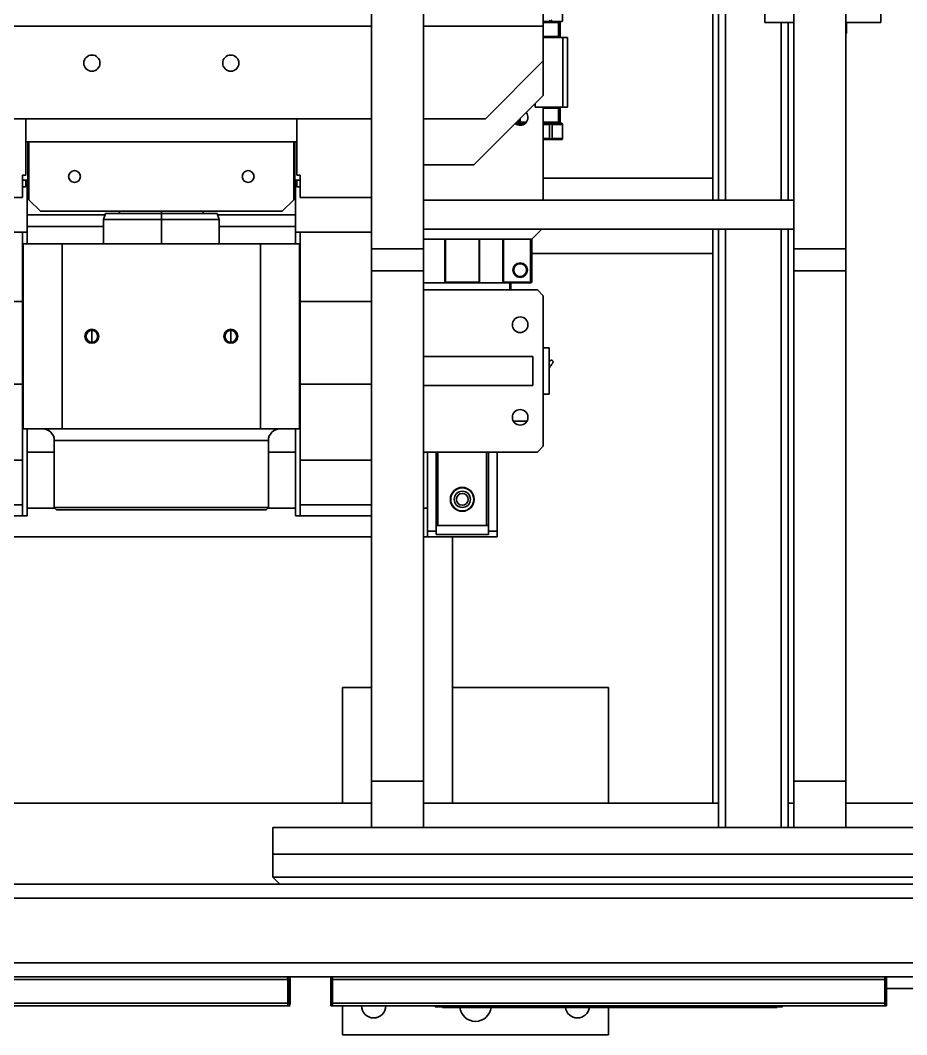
# Model space of a CAD drawing. Header units: millimetres. Extents: x -1052 to 3351, y 0 to 2015.
# Drawn here: x -359.61 to -348.29, y 1664.73 to 1677.7 of the extents above; entities that cross this region are included whole.
import ezdxf

# ---------------------------------------------------------------- set-up
doc = ezdxf.new("R2010")
doc.units = ezdxf.units.MM

msp = doc.modelspace()

# ---------------------------------------------------------------- linework, layer by layer
at = {"color": 7, "linetype": 'Continuous', "lineweight": 35}
for p, q in [((-355.1268, 1679.1415), (-355.1268, 1674.7761)), ((-355.1268, 1679.1415), (-355.1268, 1674.7761)), ((-354.4612, 1679.1415), (-354.4612, 1674.7761)), ((-354.4612, 1679.1415), (-354.4612, 1674.7761)), ((-349.7278, 1679.1415), (-349.7278, 1674.7761)), ((-349.7278, 1679.1415), (-349.7278, 1674.7761)), ((-349.0622, 1679.1415), (-349.0622, 1674.7761)), ((-349.0622, 1679.1415), (-349.0622, 1674.7761)), ((-352.9292, 1677.6231), (-352.9292, 1678.6682)), ((-352.9292, 1677.6231), (-352.9292, 1678.6682)), ((-350.7633, 1675.3992), (-350.7633, 1678.1579)), ((-350.7633, 1675.3992), (-350.7633, 1678.1579)), ((-350.6893, 1678.1579), (-350.6893, 1675.3992)), ((-350.6893, 1678.1579), (-350.6893, 1675.3992)), ((-350.6005, 1678.1579), (-350.6005, 1675.3992)), ((-350.6005, 1678.1579), (-350.6005, 1675.3992)), ((-350.097, 1678.1026), (-350.097, 1677.6698)), ((-350.097, 1678.1026), (-350.097, 1677.6698)), ((-348.6178, 1677.6698), (-348.6178, 1678.1026)), ((-348.6178, 1677.6698), (-348.6178, 1678.1026)), ((-352.6852, 1677.687), (-352.6852, 1677.8846)), ((-352.6852, 1677.687), (-352.6852, 1677.8846)), ((-352.9292, 1677.6823), (-352.9136, 1677.6823)), ((-352.9292, 1677.6823), (-352.9136, 1677.6823)), ((-352.7362, 1677.6675), (-352.9292, 1677.6675)), ((-352.7362, 1677.6675), (-352.9292, 1677.6675)), ((-352.8358, 1677.6823), (-352.9136, 1677.6823)), ((-352.8358, 1677.6823), (-352.9136, 1677.6823)), ((-352.8331, 1677.687), (-352.8358, 1677.6823)), ((-352.8331, 1677.687), (-352.8358, 1677.6823)), ((-352.7969, 1677.6823), (-352.8358, 1677.6823)), ((-352.7969, 1677.6823), (-352.8358, 1677.6823)), ((-352.7969, 1677.6823), (-352.7295, 1677.6823)), ((-352.7969, 1677.6823), (-352.7295, 1677.6823)), ((-352.7362, 1677.49), (-352.7362, 1677.6675)), ((-352.7362, 1677.49), (-352.7362, 1677.6675)), ((-352.7248, 1677.6775), (-352.7295, 1677.6823)), ((-352.6906, 1677.6823), (-352.7295, 1677.6823)), ((-352.7248, 1677.6775), (-352.7295, 1677.6823)), ((-352.6906, 1677.6823), (-352.7295, 1677.6823)), ((-352.7148, 1677.6675), (-352.7148, 1677.49)), ((-352.7148, 1677.6675), (-352.7148, 1677.49)), ((-352.6852, 1677.687), (-352.6906, 1677.6823)), ((-352.6852, 1677.687), (-352.6906, 1677.6823)), ((-350.097, 1677.6698), (-349.7278, 1677.6698)), ((-350.097, 1677.6698), (-349.7278, 1677.6698)), ((-349.8905, 1677.6698), (-349.8905, 1675.3992)), ((-349.8905, 1677.6698), (-349.8905, 1675.3992)), ((-349.8018, 1677.6698), (-349.8018, 1675.3992)), ((-349.8018, 1677.6698), (-349.8018, 1675.3992)), ((-349.0622, 1677.6698), (-348.6178, 1677.6698)), ((-349.0622, 1677.6698), (-348.6178, 1677.6698)), ((-349.0555, 1677.6141), (-349.0555, 1677.6698)), ((-349.0555, 1677.6141), (-349.0555, 1677.6698)), ((-362.6918, 1677.6231), (-355.1268, 1677.6231)), ((-362.6918, 1677.6231), (-355.1268, 1677.6231)), ((-354.4612, 1677.6231), (-352.9292, 1677.6231)), ((-354.4612, 1677.6231), (-352.9292, 1677.6231)), ((-352.9292, 1677.6231), (-352.9292, 1677.1793)), ((-352.9292, 1677.6231), (-352.9292, 1677.1793)), ((-349.0555, 1677.6141), (-349.0622, 1677.6141)), ((-349.0555, 1677.6141), (-349.0622, 1677.6141)), ((-349.0555, 1677.6032), (-349.0622, 1677.6032)), ((-349.0555, 1677.6032), (-349.0622, 1677.6032)), ((-349.0555, 1677.5292), (-349.0622, 1677.5292)), ((-349.0555, 1677.5292), (-349.0622, 1677.5292)), ((-349.0555, 1677.6032), (-349.0555, 1677.6141)), ((-349.0555, 1677.6032), (-349.0555, 1677.6141)), ((-349.0555, 1677.6032), (-349.0555, 1677.5292)), ((-349.0555, 1677.6032), (-349.0555, 1677.5292)), ((-352.9292, 1677.49), (-352.7362, 1677.49)), ((-352.9292, 1677.49), (-352.7362, 1677.49)), ((-352.6778, 1677.4752), (-352.9292, 1677.4752)), ((-352.6778, 1677.4752), (-352.9292, 1677.4752)), ((-352.7248, 1677.4799), (-352.7295, 1677.4752)), ((-352.7248, 1677.4799), (-352.7295, 1677.4752)), ((-352.6778, 1676.5877), (-352.6778, 1677.4752)), ((-352.6778, 1677.4752), (-352.6186, 1677.4752)), ((-352.6778, 1676.5877), (-352.6778, 1677.4752)), ((-352.6778, 1677.4752), (-352.6186, 1677.4752)), ((-352.6186, 1677.4752), (-352.6186, 1676.5877)), ((-352.6186, 1677.4752), (-352.6186, 1676.5877)), ((-353.6688, 1676.4398), (-352.9292, 1677.1793)), ((-353.6688, 1676.4398), (-352.9292, 1677.1793)), ((-352.9292, 1676.7356), (-352.9292, 1677.1793)), ((-352.9292, 1676.7356), (-352.9292, 1677.1793)), ((-353.8167, 1675.8481), (-352.9292, 1676.7356)), ((-353.8167, 1675.8481), (-352.9292, 1676.7356)), ((-353.0328, 1676.632), (-353.0328, 1676.5877)), ((-353.0328, 1676.632), (-353.0328, 1676.5877)), ((-352.6778, 1676.5877), (-353.0328, 1676.5877)), ((-352.6778, 1676.5877), (-353.0328, 1676.5877)), ((-352.9292, 1676.5877), (-352.9292, 1675.3992)), ((-352.9292, 1676.5877), (-352.9292, 1675.3992)), ((-352.7362, 1676.5729), (-352.9292, 1676.5729)), ((-352.7362, 1676.5729), (-352.9292, 1676.5729)), ((-352.7362, 1676.3954), (-352.7362, 1676.5729)), ((-352.7362, 1676.3954), (-352.7362, 1676.5729)), ((-352.7248, 1676.5829), (-352.7295, 1676.5877)), ((-352.7248, 1676.5829), (-352.7295, 1676.5877)), ((-352.7148, 1676.5729), (-352.7148, 1676.3954)), ((-352.7148, 1676.5729), (-352.7148, 1676.3954)), ((-352.6186, 1676.5877), (-352.6778, 1676.5877)), ((-352.6186, 1676.5877), (-352.6778, 1676.5877)), ((-361.9522, 1676.4398), (-355.1268, 1676.4398)), ((-361.9522, 1676.4398), (-355.1268, 1676.4398)), ((-359.5412, 1675.7186), (-359.5412, 1676.4398)), ((-359.5412, 1675.7186), (-359.5412, 1676.4398)), ((-356.0799, 1675.7186), (-356.0799, 1676.4398)), ((-356.0799, 1675.7186), (-356.0799, 1676.4398)), ((-354.4612, 1676.4398), (-353.6688, 1676.4398)), ((-354.4612, 1676.4398), (-353.6688, 1676.4398)), ((-353.2714, 1676.3806), (-353.2768, 1676.3758)), ((-353.2714, 1676.3806), (-353.2768, 1676.3758)), ((-353.2768, 1676.3758), (-353.2768, 1676.3692)), ((-353.2768, 1676.3758), (-353.2768, 1676.3692)), ((-353.2714, 1676.3806), (-353.2325, 1676.3806)), ((-353.2714, 1676.3806), (-353.2325, 1676.3806)), ((-353.1793, 1676.3658), (-353.2708, 1676.3658)), ((-353.1793, 1676.3658), (-353.2708, 1676.3658)), ((-353.2473, 1676.3954), (-353.2473, 1676.4176)), ((-353.2473, 1676.3954), (-353.2473, 1676.4176)), ((-353.2473, 1676.3954), (-353.2372, 1676.3853)), ((-353.2473, 1676.3954), (-353.2372, 1676.3853)), ((-353.2325, 1676.3806), (-353.2372, 1676.3853)), ((-353.2325, 1676.3806), (-353.2372, 1676.3853)), ((-353.1651, 1676.3806), (-353.2325, 1676.3806)), ((-353.1651, 1676.3806), (-353.2325, 1676.3806)), ((-353.2258, 1676.439), (-353.2258, 1676.3954)), ((-353.2258, 1676.439), (-353.2258, 1676.3954)), ((-353.2258, 1676.3954), (-353.1446, 1676.3954)), ((-353.2258, 1676.3954), (-353.1446, 1676.3954)), ((-353.1651, 1676.3806), (-353.158, 1676.3806)), ((-353.1651, 1676.3806), (-353.158, 1676.3806)), ((-352.9292, 1676.3954), (-352.7362, 1676.3954)), ((-352.9292, 1676.3954), (-352.7362, 1676.3954)), ((-352.9136, 1676.3806), (-352.9292, 1676.3806)), ((-352.9136, 1676.3806), (-352.9292, 1676.3806)), ((-352.8521, 1676.3658), (-352.9292, 1676.3658)), ((-352.8521, 1676.3658), (-352.9292, 1676.3658)), ((-352.9136, 1676.3806), (-352.8358, 1676.3806)), ((-352.9136, 1676.3806), (-352.8358, 1676.3806)), ((-352.8521, 1676.1883), (-352.8521, 1676.3658)), ((-352.8521, 1676.1883), (-352.8521, 1676.3658)), ((-352.8358, 1676.3806), (-352.8331, 1676.3758)), ((-352.8358, 1676.3806), (-352.7969, 1676.3806)), ((-352.8358, 1676.3806), (-352.8331, 1676.3758)), ((-352.8358, 1676.3806), (-352.7969, 1676.3806)), ((-352.8149, 1676.3658), (-352.8149, 1676.1883)), ((-352.6859, 1676.3658), (-352.8149, 1676.3658)), ((-352.8149, 1676.3658), (-352.8149, 1676.1883)), ((-352.6859, 1676.3658), (-352.8149, 1676.3658)), ((-352.7295, 1676.3806), (-352.7969, 1676.3806)), ((-352.7295, 1676.3806), (-352.7969, 1676.3806)), ((-352.7248, 1676.3853), (-352.7295, 1676.3806)), ((-352.7248, 1676.3853), (-352.7295, 1676.3806)), ((-352.7295, 1676.3806), (-352.6906, 1676.3806)), ((-352.7295, 1676.3806), (-352.6906, 1676.3806)), ((-352.6852, 1676.3758), (-352.6906, 1676.3806)), ((-352.6852, 1676.3758), (-352.6906, 1676.3806)), ((-352.6859, 1676.1883), (-352.6859, 1676.3658)), ((-352.6859, 1676.1883), (-352.6859, 1676.3658)), ((-352.6852, 1676.1782), (-352.6852, 1676.3758)), ((-352.6852, 1676.1782), (-352.6852, 1676.3758)), ((-356.0799, 1676.1439), (-359.5412, 1676.1439)), ((-356.0799, 1676.1439), (-359.5412, 1676.1439)), ((-359.5146, 1676.1191), (-359.5146, 1676.1439)), ((-359.5146, 1676.1191), (-359.5146, 1676.1439)), ((-359.5146, 1675.6558), (-359.5146, 1676.1191)), ((-359.5146, 1675.6558), (-359.5146, 1676.1191)), ((-359.5116, 1676.1439), (-359.5116, 1675.6587)), ((-359.5116, 1676.1439), (-359.5116, 1675.6587)), ((-359.5042, 1676.1439), (-359.5042, 1675.4043)), ((-359.5042, 1676.1439), (-359.5042, 1675.4043)), ((-356.1169, 1675.4043), (-356.1169, 1676.1439)), ((-356.1169, 1675.4043), (-356.1169, 1676.1439)), ((-356.1095, 1676.1317), (-356.1095, 1676.1439)), ((-356.1095, 1676.1317), (-356.1095, 1676.1439)), ((-356.1095, 1675.6587), (-356.1095, 1676.1317)), ((-356.1095, 1675.6587), (-356.1095, 1676.1317)), ((-356.1065, 1676.1439), (-356.1065, 1675.6558)), ((-356.1065, 1676.1439), (-356.1065, 1675.6558)), ((-352.9292, 1676.1883), (-352.8521, 1676.1883)), ((-352.9292, 1676.1883), (-352.8521, 1676.1883)), ((-352.8358, 1676.1735), (-352.9292, 1676.1735)), ((-352.8358, 1676.1735), (-352.9292, 1676.1735)), ((-352.8331, 1676.1782), (-352.8358, 1676.1735)), ((-352.8331, 1676.1782), (-352.8358, 1676.1735)), ((-352.6906, 1676.1735), (-352.8358, 1676.1735)), ((-352.6906, 1676.1735), (-352.8358, 1676.1735)), ((-352.8149, 1676.1883), (-352.6859, 1676.1883)), ((-352.8149, 1676.1883), (-352.6859, 1676.1883)), ((-352.6852, 1676.1782), (-352.6906, 1676.1735)), ((-352.6852, 1676.1782), (-352.6906, 1676.1735)), ((-359.5116, 1675.9368), (-359.5042, 1675.9368)), ((-359.5116, 1675.9368), (-359.5042, 1675.9368)), ((-356.1169, 1675.9368), (-356.1095, 1675.9368)), ((-356.1169, 1675.9368), (-356.1095, 1675.9368)), ((-353.8167, 1675.8481), (-354.4612, 1675.8481)), ((-353.8167, 1675.8481), (-354.4612, 1675.8481)), ((-359.5412, 1675.7186), (-359.5856, 1675.7186)), ((-359.5856, 1675.7186), (-359.5856, 1675.4339)), ((-359.5412, 1675.7186), (-359.5856, 1675.7186)), ((-359.5856, 1675.7186), (-359.5856, 1675.4339)), ((-359.5826, 1675.7186), (-359.5826, 1675.6558)), ((-359.5826, 1675.7186), (-359.5826, 1675.6558)), ((-359.5042, 1675.7889), (-359.5116, 1675.7889)), ((-359.5042, 1675.7889), (-359.5116, 1675.7889)), ((-356.1095, 1675.7889), (-356.1169, 1675.7889)), ((-356.1095, 1675.7889), (-356.1169, 1675.7889)), ((-356.0355, 1675.7186), (-356.0799, 1675.7186)), ((-356.0355, 1675.7186), (-356.0799, 1675.7186)), ((-356.0385, 1675.6558), (-356.0385, 1675.7186)), ((-356.0385, 1675.6558), (-356.0385, 1675.7186)), ((-356.0355, 1675.4339), (-356.0355, 1675.7186)), ((-356.0355, 1675.4339), (-356.0355, 1675.7186)), ((-359.5856, 1675.6587), (-359.5826, 1675.6558)), ((-359.5856, 1675.6587), (-359.5826, 1675.6558)), ((-359.5856, 1675.567), (-359.5412, 1675.567)), ((-359.5856, 1675.567), (-359.5412, 1675.567)), ((-359.5826, 1675.6558), (-359.5146, 1675.6558)), ((-359.5826, 1675.6558), (-359.5146, 1675.6558)), ((-359.5412, 1675.6558), (-359.5412, 1675.567)), ((-359.5412, 1675.6558), (-359.5412, 1675.567)), ((-359.5264, 1674.9902), (-359.5264, 1675.6558)), ((-359.5264, 1674.9902), (-359.5264, 1675.6558)), ((-359.5146, 1675.6558), (-359.5116, 1675.6587)), ((-359.5146, 1675.6558), (-359.5116, 1675.6587)), ((-359.5042, 1675.6803), (-359.5116, 1675.6803)), ((-359.5042, 1675.6803), (-359.5116, 1675.6803)), ((-356.1095, 1675.6803), (-356.1169, 1675.6803)), ((-356.1095, 1675.6803), (-356.1169, 1675.6803)), ((-356.1095, 1675.6587), (-356.1065, 1675.6558)), ((-356.1095, 1675.6587), (-356.1065, 1675.6558)), ((-356.1065, 1675.6558), (-356.0385, 1675.6558)), ((-356.1065, 1675.6558), (-356.0385, 1675.6558)), ((-356.0947, 1674.9902), (-356.0947, 1675.6558)), ((-356.0947, 1674.9902), (-356.0947, 1675.6558)), ((-356.0799, 1675.567), (-356.0799, 1675.6558)), ((-356.0799, 1675.567), (-356.0799, 1675.6558)), ((-356.0799, 1675.567), (-356.0355, 1675.567)), ((-356.0799, 1675.567), (-356.0355, 1675.567)), ((-356.0385, 1675.6558), (-356.0355, 1675.6587)), ((-356.0385, 1675.6558), (-356.0355, 1675.6587)), ((-350.7633, 1675.6803), (-352.9292, 1675.6803)), ((-350.7633, 1675.6803), (-352.9292, 1675.6803)), ((-359.5856, 1675.4339), (-360.6506, 1675.4339)), ((-359.5856, 1675.4339), (-360.6506, 1675.4339)), ((-359.5042, 1675.4043), (-359.3563, 1675.2564)), ((-359.5042, 1675.4043), (-359.3563, 1675.2564)), ((-356.2648, 1675.2564), (-356.1169, 1675.4043)), ((-356.2648, 1675.2564), (-356.1169, 1675.4043)), ((-356.0355, 1675.4339), (-355.1268, 1675.4339)), ((-356.0355, 1675.4339), (-355.1268, 1675.4339)), ((-349.7278, 1675.3992), (-354.4612, 1675.3992)), ((-354.4612, 1675.3992), (-354.4612, 1675.0294)), ((-349.7278, 1675.3992), (-354.4612, 1675.3992)), ((-354.4612, 1675.3992), (-354.4612, 1675.0294)), ((-349.7278, 1675.0294), (-349.7278, 1675.3992)), ((-349.7278, 1675.0294), (-349.7278, 1675.3992)), ((-359.5264, 1675.212), (-358.5286, 1675.212)), ((-359.5264, 1675.212), (-358.5286, 1675.212)), ((-359.3563, 1675.2564), (-356.2648, 1675.2564)), ((-359.3563, 1675.2564), (-356.2648, 1675.2564)), ((-358.5232, 1675.2268), (-358.5501, 1675.1529)), ((-358.5232, 1675.2268), (-358.5501, 1675.1529)), ((-358.5232, 1675.2268), (-357.8105, 1675.2268)), ((-358.5232, 1675.2268), (-357.8105, 1675.2268)), ((-358.343, 1675.2564), (-358.343, 1675.2268)), ((-358.343, 1675.2564), (-358.343, 1675.2268)), ((-357.8105, 1675.2268), (-357.8105, 1675.2564)), ((-357.8105, 1675.2268), (-357.8105, 1675.2564)), ((-357.8105, 1675.2268), (-357.8105, 1675.1529)), ((-357.8105, 1675.2268), (-357.0979, 1675.2268)), ((-357.8105, 1675.2268), (-357.8105, 1675.1529)), ((-357.8105, 1675.2268), (-357.0979, 1675.2268)), ((-357.278, 1675.2268), (-357.278, 1675.2564)), ((-357.278, 1675.2268), (-357.278, 1675.2564)), ((-357.0709, 1675.1529), (-357.0979, 1675.2268)), ((-357.0709, 1675.1529), (-357.0979, 1675.2268)), ((-357.0925, 1675.212), (-356.0947, 1675.212)), ((-357.0925, 1675.212), (-356.0947, 1675.212)), ((-359.5264, 1675.0641), (-358.5501, 1675.0641)), ((-359.5264, 1675.0641), (-358.5501, 1675.0641)), ((-358.5501, 1675.1529), (-358.5501, 1674.8422)), ((-357.8105, 1675.1529), (-358.5501, 1675.1529)), ((-358.5501, 1675.1529), (-358.5501, 1674.8422)), ((-357.8105, 1675.1529), (-358.5501, 1675.1529)), ((-357.0709, 1675.1529), (-357.8105, 1675.1529)), ((-357.8105, 1674.8422), (-357.8105, 1675.1529)), ((-357.0709, 1675.1529), (-357.8105, 1675.1529)), ((-357.8105, 1674.8422), (-357.8105, 1675.1529)), ((-357.0709, 1674.8422), (-357.0709, 1675.1529)), ((-357.0709, 1674.8422), (-357.0709, 1675.1529)), ((-357.0709, 1675.0641), (-356.0947, 1675.0641)), ((-357.0709, 1675.0641), (-356.0947, 1675.0641)), ((-360.5914, 1674.9902), (-359.5856, 1674.9902)), ((-360.5914, 1674.9902), (-359.5856, 1674.9902)), ((-359.5856, 1674.1026), (-359.5856, 1674.9902)), ((-359.5856, 1674.9902), (-359.5264, 1674.9902)), ((-359.5856, 1674.1026), (-359.5856, 1674.9902)), ((-359.5856, 1674.9902), (-359.5264, 1674.9902)), ((-359.5264, 1674.8422), (-359.5264, 1674.9902)), ((-359.5264, 1674.8422), (-359.5264, 1674.9902)), ((-356.0947, 1674.8422), (-356.0947, 1674.9902)), ((-356.0355, 1674.9902), (-356.0947, 1674.9902)), ((-356.0947, 1674.8422), (-356.0947, 1674.9902)), ((-356.0355, 1674.9902), (-356.0947, 1674.9902)), ((-355.1268, 1674.9902), (-356.0355, 1674.9902)), ((-356.0355, 1674.1026), (-356.0355, 1674.9902)), ((-355.1268, 1674.9902), (-356.0355, 1674.9902)), ((-356.0355, 1674.1026), (-356.0355, 1674.9902)), ((-354.4612, 1675.0294), (-349.7278, 1675.0294)), ((-354.4612, 1675.0294), (-349.7278, 1675.0294)), ((-353.0772, 1674.9014), (-352.9491, 1675.0294)), ((-353.0772, 1674.9014), (-352.9491, 1675.0294)), ((-350.7633, 1667.6927), (-350.7633, 1675.0294)), ((-350.7633, 1667.6927), (-350.7633, 1675.0294)), ((-350.6893, 1675.0294), (-350.6893, 1667.3821)), ((-350.6893, 1675.0294), (-350.6893, 1667.3821)), ((-350.6005, 1675.0294), (-350.6005, 1667.3821)), ((-350.6005, 1675.0294), (-350.6005, 1667.3821)), ((-349.8905, 1675.0294), (-349.8905, 1667.3821)), ((-349.8905, 1675.0294), (-349.8905, 1667.3821)), ((-349.8018, 1675.0294), (-349.8018, 1667.3821)), ((-349.8018, 1675.0294), (-349.8018, 1667.3821)), ((-359.5782, 1672.4755), (-359.5782, 1674.8422)), ((-359.5782, 1674.8422), (-359.077, 1674.8422)), ((-359.5782, 1672.4755), (-359.5782, 1674.8422)), ((-359.5782, 1674.8422), (-359.077, 1674.8422)), ((-359.077, 1672.4755), (-359.077, 1674.8422)), ((-359.077, 1674.8422), (-356.5441, 1674.8422)), ((-359.077, 1672.4755), (-359.077, 1674.8422)), ((-359.077, 1674.8422), (-356.5441, 1674.8422)), ((-356.5441, 1672.4755), (-356.5441, 1674.8422)), ((-356.5441, 1674.8422), (-356.0429, 1674.8422)), ((-356.5441, 1672.4755), (-356.5441, 1674.8422)), ((-356.5441, 1674.8422), (-356.0429, 1674.8422)), ((-356.0429, 1672.4755), (-356.0429, 1674.8422)), ((-356.0429, 1672.4755), (-356.0429, 1674.8422)), ((-354.4612, 1674.9014), (-353.0772, 1674.9014)), ((-354.4612, 1674.9014), (-353.0772, 1674.9014)), ((-354.1865, 1674.3416), (-354.1865, 1674.9014)), ((-354.1865, 1674.3416), (-354.1865, 1674.9014)), ((-354.1791, 1674.349), (-354.1791, 1674.9014)), ((-354.1791, 1674.349), (-354.1791, 1674.9014)), ((-353.7502, 1674.349), (-353.7502, 1674.9014)), ((-353.7502, 1674.349), (-353.7502, 1674.9014)), ((-353.7428, 1674.3416), (-353.7428, 1674.9014)), ((-353.7428, 1674.3416), (-353.7428, 1674.9014)), ((-353.4469, 1674.3416), (-353.4469, 1674.9014)), ((-353.4469, 1674.3416), (-353.4469, 1674.9014)), ((-353.4396, 1674.349), (-353.4396, 1674.9014)), ((-353.4396, 1674.349), (-353.4396, 1674.9014)), ((-353.0919, 1674.349), (-353.0919, 1674.9014)), ((-353.0919, 1674.349), (-353.0919, 1674.9014)), ((-353.0772, 1674.349), (-353.0772, 1674.9014)), ((-353.0772, 1674.349), (-353.0772, 1674.9014)), ((-355.1268, 1674.7761), (-354.4612, 1674.7761)), ((-355.1268, 1674.4949), (-355.1268, 1674.7761)), ((-355.1268, 1674.7761), (-354.4612, 1674.7761)), ((-355.1268, 1674.4949), (-355.1268, 1674.7761)), ((-354.4612, 1674.7761), (-354.4612, 1674.4949)), ((-354.4612, 1674.7761), (-354.4612, 1674.4949)), ((-350.7633, 1674.7188), (-353.0772, 1674.7188)), ((-350.7633, 1674.7188), (-353.0772, 1674.7188)), ((-349.7278, 1674.7761), (-349.0622, 1674.7761)), ((-349.7278, 1674.4949), (-349.7278, 1674.7761)), ((-349.7278, 1674.7761), (-349.0622, 1674.7761)), ((-349.7278, 1674.4949), (-349.7278, 1674.7761)), ((-349.0622, 1674.7761), (-349.0622, 1674.4949)), ((-349.0622, 1674.7761), (-349.0622, 1674.4949)), ((-354.4612, 1674.4949), (-355.1268, 1674.4949)), ((-355.1268, 1674.4949), (-355.1268, 1667.9737)), ((-354.4612, 1674.4949), (-355.1268, 1674.4949)), ((-355.1268, 1674.4949), (-355.1268, 1667.9737)), ((-354.4612, 1674.4949), (-354.4612, 1667.9737)), ((-354.4612, 1674.4949), (-354.4612, 1667.9737)), ((-349.0622, 1674.4949), (-349.7278, 1674.4949)), ((-349.7278, 1674.4949), (-349.7278, 1667.9737)), ((-349.0622, 1674.4949), (-349.7278, 1674.4949)), ((-349.7278, 1674.4949), (-349.7278, 1667.9737)), ((-349.0622, 1674.4949), (-349.0622, 1667.9737)), ((-349.0622, 1674.4949), (-349.0622, 1667.9737)), ((-354.1865, 1674.3416), (-354.4612, 1674.3416)), ((-354.1865, 1674.3416), (-354.4612, 1674.3416)), ((-354.1865, 1674.3416), (-354.1791, 1674.349)), ((-354.1865, 1674.3416), (-354.1791, 1674.349)), ((-353.7428, 1674.3416), (-354.1865, 1674.3416)), ((-353.7428, 1674.3416), (-354.1865, 1674.3416)), ((-354.1791, 1674.349), (-353.7502, 1674.349)), ((-354.1791, 1674.349), (-353.7502, 1674.349)), ((-353.7502, 1674.349), (-353.7428, 1674.3416)), ((-353.7502, 1674.349), (-353.7428, 1674.3416)), ((-353.7428, 1674.3416), (-353.4469, 1674.3416)), ((-353.7428, 1674.3416), (-353.4469, 1674.3416)), ((-353.4469, 1674.3416), (-353.4396, 1674.349)), ((-353.4469, 1674.3416), (-353.4396, 1674.349)), ((-353.0845, 1674.3416), (-353.4469, 1674.3416)), ((-353.0845, 1674.3416), (-353.4469, 1674.3416)), ((-353.4396, 1674.349), (-353.0919, 1674.349)), ((-353.4396, 1674.349), (-353.0919, 1674.349)), ((-353.3582, 1674.2506), (-353.3582, 1674.3416)), ((-353.3582, 1674.2506), (-353.3582, 1674.3416)), ((-353.3434, 1674.2506), (-353.3434, 1674.3416)), ((-353.3434, 1674.2506), (-353.3434, 1674.3416)), ((-353.0919, 1674.349), (-353.0845, 1674.3416)), ((-353.0919, 1674.349), (-353.0845, 1674.3416)), ((-353.0845, 1674.3416), (-353.0772, 1674.349)), ((-353.0845, 1674.3416), (-353.0772, 1674.349)), ((-359.5782, 1674.2506), (-359.5856, 1674.2506)), ((-359.5782, 1674.2506), (-359.5856, 1674.2506)), ((-356.0355, 1674.2506), (-356.0429, 1674.2506)), ((-356.0355, 1674.2506), (-356.0429, 1674.2506)), ((-354.4612, 1674.2506), (-353.0032, 1674.2506)), ((-354.4612, 1674.2506), (-353.0032, 1674.2506)), ((-352.9292, 1674.1766), (-353.0032, 1674.2506)), ((-352.9292, 1674.1766), (-353.0032, 1674.2506)), ((-352.9292, 1672.2537), (-352.9292, 1674.1766)), ((-352.9292, 1672.2537), (-352.9292, 1674.1766)), ((-360.5914, 1674.1026), (-359.5856, 1674.1026)), ((-360.5914, 1674.1026), (-359.5856, 1674.1026)), ((-359.5856, 1673.0476), (-359.5856, 1674.1026)), ((-359.5856, 1673.0476), (-359.5856, 1674.1026)), ((-356.0355, 1673.0476), (-356.0355, 1674.1026)), ((-355.1268, 1674.1026), (-356.0355, 1674.1026)), ((-356.0355, 1673.0476), (-356.0355, 1674.1026)), ((-355.1268, 1674.1026), (-356.0355, 1674.1026)), ((-358.698, 1673.7343), (-358.698, 1673.748)), ((-358.698, 1673.7343), (-358.698, 1673.748)), ((-358.698, 1673.6589), (-358.698, 1673.7343)), ((-358.698, 1673.6589), (-358.698, 1673.7343)), ((-358.698, 1673.6589), (-358.698, 1673.5835)), ((-358.698, 1673.6589), (-358.698, 1673.5835)), ((-356.923, 1673.7343), (-356.923, 1673.748)), ((-356.923, 1673.7343), (-356.923, 1673.748)), ((-356.923, 1673.6589), (-356.923, 1673.7343)), ((-356.923, 1673.6589), (-356.923, 1673.7343)), ((-356.923, 1673.6589), (-356.923, 1673.5835)), ((-356.923, 1673.6589), (-356.923, 1673.5835)), ((-358.698, 1673.5835), (-358.698, 1673.5698)), ((-358.698, 1673.5835), (-358.698, 1673.5698)), ((-356.923, 1673.5835), (-356.923, 1673.5698)), ((-356.923, 1673.5835), (-356.923, 1673.5698)), ((-352.9292, 1673.511), (-352.8553, 1673.511)), ((-352.9292, 1673.511), (-352.8553, 1673.511)), ((-352.8553, 1673.511), (-352.8553, 1672.9193)), ((-352.8553, 1673.511), (-352.8553, 1672.9193)), ((-353.0624, 1673.4), (-354.4612, 1673.4)), ((-353.0624, 1673.4), (-354.4612, 1673.4)), ((-353.0624, 1673.0302), (-353.0624, 1673.4)), ((-353.0624, 1673.0302), (-353.0624, 1673.4)), ((-360.5914, 1673.0476), (-359.5856, 1673.0476)), ((-360.5914, 1673.0476), (-359.5856, 1673.0476)), ((-359.5856, 1673.0672), (-359.5782, 1673.0672)), ((-359.5856, 1673.0672), (-359.5782, 1673.0672)), ((-359.5856, 1672.0769), (-359.5856, 1673.0476)), ((-359.5856, 1672.0769), (-359.5856, 1673.0476)), ((-356.0429, 1673.0672), (-356.0355, 1673.0672)), ((-356.0429, 1673.0672), (-356.0355, 1673.0672)), ((-356.0355, 1672.0769), (-356.0355, 1673.0476)), ((-355.1268, 1673.0476), (-356.0355, 1673.0476)), ((-356.0355, 1672.0769), (-356.0355, 1673.0476)), ((-355.1268, 1673.0476), (-356.0355, 1673.0476)), ((-353.0624, 1673.0302), (-354.4612, 1673.0302)), ((-353.0624, 1673.0302), (-354.4612, 1673.0302)), ((-352.9292, 1672.9193), (-352.8553, 1672.9193)), ((-352.9292, 1672.9193), (-352.8553, 1672.9193)), ((-359.5782, 1672.4755), (-359.077, 1672.4755)), ((-359.5782, 1672.4755), (-359.077, 1672.4755)), ((-359.5264, 1671.3662), (-359.5264, 1672.4755)), ((-359.5264, 1671.3662), (-359.5264, 1672.4755)), ((-359.077, 1672.4755), (-356.5441, 1672.4755)), ((-359.077, 1672.4755), (-356.5441, 1672.4755)), ((-356.5441, 1672.4755), (-356.0429, 1672.4755)), ((-356.5441, 1672.4755), (-356.0429, 1672.4755)), ((-356.0947, 1671.3662), (-356.0947, 1672.4755)), ((-356.0947, 1671.3662), (-356.0947, 1672.4755)), ((-353.3118, 1672.574), (-353.1384, 1672.574)), ((-353.3118, 1672.574), (-353.1384, 1672.574)), ((-356.4423, 1672.3276), (-359.1788, 1672.3276)), ((-359.1788, 1672.3276), (-359.1788, 1671.4697)), ((-356.4423, 1672.3276), (-359.1788, 1672.3276)), ((-359.1788, 1672.3276), (-359.1788, 1671.4697)), ((-356.4423, 1672.3276), (-356.4423, 1671.4697)), ((-356.4423, 1672.3276), (-356.4423, 1671.4697)), ((-353.0032, 1672.1797), (-352.9292, 1672.2537)), ((-353.0032, 1672.1797), (-352.9292, 1672.2537)), ((-360.5914, 1672.0769), (-359.5856, 1672.0769)), ((-360.5914, 1672.0769), (-359.5856, 1672.0769)), ((-359.5856, 1671.505), (-359.5856, 1672.0769)), ((-359.5856, 1671.505), (-359.5856, 1672.0769)), ((-359.5264, 1672.1797), (-359.1788, 1672.1797)), ((-359.5264, 1672.1797), (-359.1788, 1672.1797)), ((-356.4423, 1672.1797), (-356.0947, 1672.1797)), ((-356.4423, 1672.1797), (-356.0947, 1672.1797)), ((-356.0355, 1671.505), (-356.0355, 1672.0769)), ((-355.1268, 1672.0769), (-356.0355, 1672.0769)), ((-356.0355, 1671.505), (-356.0355, 1672.0769)), ((-355.1268, 1672.0769), (-356.0355, 1672.0769)), ((-354.4612, 1672.1797), (-353.0032, 1672.1797)), ((-354.4612, 1672.1797), (-353.0032, 1672.1797)), ((-354.4084, 1672.1797), (-354.4084, 1671.1688)), ((-354.4084, 1672.1797), (-354.4084, 1671.1688)), ((-354.2975, 1671.2427), (-354.2975, 1672.1797)), ((-354.2975, 1671.2427), (-354.2975, 1672.1797)), ((-354.2753, 1672.1797), (-354.2753, 1671.2427)), ((-354.2753, 1672.1797), (-354.2753, 1671.2427)), ((-353.654, 1671.2427), (-353.654, 1672.1797)), ((-353.654, 1671.2427), (-353.654, 1672.1797)), ((-353.6318, 1672.1797), (-353.6318, 1671.2427)), ((-353.6318, 1672.1797), (-353.6318, 1671.2427)), ((-353.5209, 1672.1797), (-353.5209, 1671.1688)), ((-353.5209, 1672.1797), (-353.5209, 1671.1688)), ((-360.5914, 1671.505), (-359.5856, 1671.505)), ((-360.5914, 1671.505), (-359.5856, 1671.505)), ((-359.5856, 1671.3662), (-359.5856, 1671.505)), ((-359.5856, 1671.3662), (-359.5856, 1671.505)), ((-359.1737, 1671.4646), (-359.5264, 1671.4646)), ((-359.1737, 1671.4646), (-359.5264, 1671.4646)), ((-359.1788, 1671.4697), (-356.4423, 1671.4697)), ((-359.1492, 1671.4401), (-359.1788, 1671.4697)), ((-359.1788, 1671.4697), (-356.4423, 1671.4697)), ((-359.1492, 1671.4401), (-359.1788, 1671.4697)), ((-356.4719, 1671.4401), (-359.1492, 1671.4401)), ((-356.4719, 1671.4401), (-359.1492, 1671.4401)), ((-356.4719, 1671.4401), (-356.4423, 1671.4697)), ((-356.4719, 1671.4401), (-356.4423, 1671.4697)), ((-356.0947, 1671.4646), (-356.4474, 1671.4646)), ((-356.0947, 1671.4646), (-356.4474, 1671.4646)), ((-356.0355, 1671.3662), (-356.0355, 1671.505)), ((-355.1268, 1671.505), (-356.0355, 1671.505)), ((-356.0355, 1671.3662), (-356.0355, 1671.505)), ((-355.1268, 1671.505), (-356.0355, 1671.505)), ((-354.4084, 1671.4646), (-354.4612, 1671.4646)), ((-354.4084, 1671.4646), (-354.4612, 1671.4646)), ((-360.5914, 1671.3662), (-359.5856, 1671.3662)), ((-360.5914, 1671.3662), (-359.5856, 1671.3662)), ((-359.5264, 1671.3662), (-359.5856, 1671.3662)), ((-359.5264, 1671.3662), (-359.5856, 1671.3662)), ((-356.0947, 1671.3662), (-356.0355, 1671.3662)), ((-356.0947, 1671.3662), (-356.0355, 1671.3662)), ((-355.1268, 1671.3662), (-356.0355, 1671.3662)), ((-355.1268, 1671.3662), (-356.0355, 1671.3662)), ((-354.4084, 1671.1688), (-354.2975, 1671.1688)), ((-354.4084, 1671.0948), (-354.4084, 1671.1688)), ((-354.4084, 1671.1688), (-354.2975, 1671.1688)), ((-354.4084, 1671.0948), (-354.4084, 1671.1688)), ((-354.2975, 1671.2427), (-354.2975, 1671.1688)), ((-354.2753, 1671.2427), (-354.2975, 1671.2427)), ((-354.2975, 1671.2427), (-354.2975, 1671.1688)), ((-354.2753, 1671.2427), (-354.2975, 1671.2427)), ((-354.2975, 1671.1688), (-354.2975, 1671.1244)), ((-354.2975, 1671.1688), (-354.2975, 1671.1244)), ((-353.654, 1671.2427), (-354.2753, 1671.2427)), ((-353.654, 1671.2427), (-354.2753, 1671.2427)), ((-353.6318, 1671.2427), (-353.654, 1671.2427)), ((-353.6318, 1671.2427), (-353.654, 1671.2427)), ((-353.6318, 1671.1688), (-353.6318, 1671.2427)), ((-353.6318, 1671.1688), (-353.6318, 1671.2427)), ((-353.6318, 1671.1688), (-353.5209, 1671.1688)), ((-353.6318, 1671.1244), (-353.6318, 1671.1688)), ((-353.6318, 1671.1688), (-353.5209, 1671.1688)), ((-353.6318, 1671.1244), (-353.6318, 1671.1688)), ((-353.5209, 1671.1688), (-353.5209, 1671.0948)), ((-353.5209, 1671.1688), (-353.5209, 1671.0948)), ((-355.1268, 1671.0948), (-361.2127, 1671.0948)), ((-355.1268, 1671.0948), (-361.2127, 1671.0948)), ((-354.4084, 1671.0948), (-354.4612, 1671.0948)), ((-354.4084, 1671.0948), (-354.4612, 1671.0948)), ((-353.5209, 1671.0948), (-354.4084, 1671.0948)), ((-353.5209, 1671.0948), (-354.4084, 1671.0948)), ((-353.6318, 1671.1244), (-354.2975, 1671.1244)), ((-353.6318, 1671.1244), (-354.2975, 1671.1244)), ((-354.0914, 1671.0948), (-354.0914, 1667.6927)), ((-354.0914, 1671.0948), (-354.0914, 1667.6927)), ((-355.4966, 1669.1719), (-355.4966, 1667.6927)), ((-355.1268, 1669.1719), (-355.4966, 1669.1719)), ((-355.4966, 1669.1719), (-355.4966, 1667.6927)), ((-355.1268, 1669.1719), (-355.4966, 1669.1719)), ((-352.0945, 1669.1719), (-354.0914, 1669.1719)), ((-352.0945, 1669.1719), (-354.0914, 1669.1719)), ((-352.0945, 1667.6927), (-352.0945, 1669.1719)), ((-352.0945, 1667.6927), (-352.0945, 1669.1719)), ((-354.4612, 1667.9737), (-355.1268, 1667.9737)), ((-355.1268, 1667.9737), (-355.1268, 1667.3821)), ((-354.4612, 1667.9737), (-355.1268, 1667.9737)), ((-355.1268, 1667.9737), (-355.1268, 1667.3821)), ((-354.4612, 1667.9737), (-354.4612, 1667.3821)), ((-354.4612, 1667.9737), (-354.4612, 1667.3821)), ((-349.7278, 1667.9737), (-349.0622, 1667.9737)), ((-349.7278, 1667.9737), (-349.7278, 1667.3821)), ((-349.7278, 1667.9737), (-349.0622, 1667.9737)), ((-349.7278, 1667.9737), (-349.7278, 1667.3821)), ((-349.0622, 1667.9737), (-349.0622, 1667.3821)), ((-349.0622, 1667.9737), (-349.0622, 1667.3821)), ((-355.1268, 1667.6927), (-372.7291, 1667.6927)), ((-355.1268, 1667.6927), (-372.7291, 1667.6927)), ((-350.6893, 1667.6927), (-354.4612, 1667.6927)), ((-350.6893, 1667.6927), (-354.4612, 1667.6927)), ((-350.6893, 1667.6927), (-350.7633, 1667.6927)), ((-350.6893, 1667.6927), (-350.7633, 1667.6927)), ((-349.7278, 1667.6927), (-349.8018, 1667.6927)), ((-349.7278, 1667.6927), (-349.8018, 1667.6927)), ((-334.0485, 1667.6927), (-349.0622, 1667.6927)), ((-344.6986, 1667.6927), (-349.0622, 1667.6927)), ((-334.0485, 1667.6927), (-349.0622, 1667.6927)), ((-344.6986, 1667.6927), (-349.0622, 1667.6927)), ((-356.3841, 1667.0418), (-356.3841, 1667.3821)), ((-347.8049, 1667.3821), (-356.3841, 1667.3821)), ((-356.3841, 1667.0418), (-356.3841, 1667.3821)), ((-347.8049, 1667.3821), (-356.3841, 1667.3821)), ((-354.4612, 1667.3821), (-355.1268, 1667.3821)), ((-354.4612, 1667.3821), (-355.1268, 1667.3821)), ((-349.7278, 1667.3821), (-349.0622, 1667.3821)), ((-349.7278, 1667.3821), (-349.0622, 1667.3821)), ((-356.3841, 1667.0418), (-347.8049, 1667.0418)), ((-356.3841, 1666.746), (-356.3841, 1667.0418)), ((-356.3841, 1667.0418), (-347.8049, 1667.0418)), ((-356.3841, 1666.746), (-356.3841, 1667.0418)), ((-356.2954, 1666.6573), (-371.5606, 1666.6573)), ((-356.2954, 1666.6573), (-371.5606, 1666.6573)), ((-356.3841, 1666.746), (-347.8049, 1666.746)), ((-356.3841, 1666.746), (-356.2954, 1666.6573)), ((-356.3841, 1666.746), (-347.8049, 1666.746)), ((-356.3841, 1666.746), (-356.2954, 1666.6573)), ((-347.8936, 1666.6573), (-356.2954, 1666.6573)), ((-347.8936, 1666.6573), (-356.2954, 1666.6573)), ((-333.871, 1666.4798), (-393.9849, 1666.4798)), ((-333.871, 1666.4798), (-393.9849, 1666.4798)), ((-333.0427, 1665.6514), (-394.8133, 1665.6514)), ((-333.0427, 1665.6514), (-394.8133, 1665.6514)), ((-356.2058, 1665.4739), (-371.6501, 1665.4739)), ((-356.2058, 1665.4739), (-371.6501, 1665.4739)), ((-356.1954, 1665.4739), (-356.2058, 1665.4739)), ((-356.1954, 1665.4739), (-356.2058, 1665.4739)), ((-356.1954, 1665.4739), (-356.1954, 1665.4517)), ((-355.6446, 1665.4739), (-356.1954, 1665.4739)), ((-356.1954, 1665.4739), (-356.1954, 1665.4517)), ((-355.6446, 1665.4739), (-356.1954, 1665.4739)), ((-355.6446, 1665.1041), (-355.6446, 1665.4739)), ((-355.6446, 1665.4739), (-355.6224, 1665.4739)), ((-355.6446, 1665.1041), (-355.6446, 1665.4739)), ((-355.6446, 1665.4739), (-355.6224, 1665.4739)), ((-355.6224, 1665.4739), (-348.5667, 1665.4739)), ((-355.6224, 1665.1041), (-355.6224, 1665.4739)), ((-355.6224, 1665.4739), (-348.5667, 1665.4739)), ((-355.6224, 1665.1041), (-355.6224, 1665.4739)), ((-348.5445, 1665.4739), (-348.5667, 1665.4739)), ((-348.5667, 1665.1041), (-348.5667, 1665.4739)), ((-348.5445, 1665.4739), (-348.5667, 1665.4739)), ((-348.5667, 1665.1041), (-348.5667, 1665.4739)), ((-348.5445, 1665.1041), (-348.5445, 1665.4739)), ((-347.9937, 1665.4739), (-348.5445, 1665.4739)), ((-348.5445, 1665.1041), (-348.5445, 1665.4739)), ((-347.9937, 1665.4739), (-348.5445, 1665.4739)), ((-356.1949, 1665.4408), (-371.661, 1665.4408)), ((-356.1949, 1665.4408), (-371.661, 1665.4408)), ((-356.1949, 1665.1372), (-356.1949, 1665.4408)), ((-356.1949, 1665.1372), (-356.1949, 1665.4408)), ((-356.1845, 1665.4408), (-356.1623, 1665.4408)), ((-356.1845, 1665.1372), (-356.1845, 1665.4408)), ((-356.1845, 1665.4408), (-356.1623, 1665.4408)), ((-356.1845, 1665.1372), (-356.1845, 1665.4408)), ((-356.1623, 1665.1372), (-356.1623, 1665.4408)), ((-356.1623, 1665.1372), (-356.1623, 1665.4408)), ((-355.6224, 1665.4408), (-348.5667, 1665.4408)), ((-355.6224, 1665.4408), (-355.6224, 1665.1372)), ((-355.6224, 1665.4408), (-348.5667, 1665.4408)), ((-355.6224, 1665.4408), (-355.6224, 1665.1372)), ((-348.5667, 1665.4408), (-348.5667, 1665.1372)), ((-348.5667, 1665.4408), (-348.5667, 1665.1372)), ((-348.0268, 1665.326), (-348.5445, 1665.326)), ((-348.0268, 1665.326), (-348.5445, 1665.326)), ((-356.1949, 1665.1372), (-371.661, 1665.1372)), ((-356.1949, 1665.1372), (-371.661, 1665.1372)), ((-356.1954, 1665.1041), (-371.6606, 1665.1041)), ((-356.1954, 1665.1041), (-371.6606, 1665.1041)), ((-359.3559, 1665.104), (-359.8906, 1665.104)), ((-359.3559, 1665.104), (-359.8906, 1665.104)), ((-359.3559, 1665.1038), (-359.8906, 1665.1038)), ((-359.3559, 1665.1038), (-359.8906, 1665.1038)), ((-356.1623, 1665.104), (-359.0031, 1665.104)), ((-356.1623, 1665.104), (-359.0031, 1665.104)), ((-356.1623, 1665.1038), (-359.0031, 1665.1038)), ((-356.1623, 1665.1038), (-359.0031, 1665.1038)), ((-356.1623, 1665.1372), (-356.1845, 1665.1372)), ((-356.1623, 1665.1372), (-356.1845, 1665.1372)), ((-356.1623, 1665.1038), (-356.1623, 1665.104)), ((-356.1623, 1665.1038), (-356.1623, 1665.104)), ((-355.6446, 1665.1041), (-355.6224, 1665.1041)), ((-355.6446, 1665.1041), (-355.6224, 1665.1041)), ((-355.6224, 1665.1372), (-348.5667, 1665.1372)), ((-355.6224, 1665.1372), (-348.5667, 1665.1372)), ((-355.6224, 1665.1041), (-348.5667, 1665.1041)), ((-355.6224, 1665.1041), (-348.5667, 1665.1041)), ((-355.4966, 1665.1041), (-355.4966, 1664.7343)), ((-355.4966, 1665.1041), (-355.4966, 1664.7343)), ((-354.3133, 1665.1041), (-354.3133, 1665.0893)), ((-354.3133, 1665.1041), (-354.3133, 1665.0893)), ((-349.8757, 1665.0893), (-354.3133, 1665.0893)), ((-349.8757, 1665.0893), (-354.3133, 1665.0893)), ((-354.2185, 1665.0836), (-354.2185, 1665.0893)), ((-354.2185, 1665.0836), (-354.2185, 1665.0893)), ((-354.1549, 1665.0836), (-354.2185, 1665.0836)), ((-354.1549, 1665.0836), (-354.2185, 1665.0836)), ((-354.1549, 1665.0836), (-354.1549, 1665.0893)), ((-354.1549, 1665.0836), (-354.1549, 1665.0893)), ((-354.0763, 1665.0836), (-354.1549, 1665.0836)), ((-354.0763, 1665.0836), (-354.1549, 1665.0836)), ((-354.0763, 1665.0836), (-354.0763, 1665.0893)), ((-354.0763, 1665.0836), (-354.0763, 1665.0893)), ((-353.7871, 1665.0836), (-354.0763, 1665.0836)), ((-353.7871, 1665.0836), (-354.0763, 1665.0836)), ((-353.7871, 1665.0836), (-353.7871, 1665.0893)), ((-353.7871, 1665.0836), (-353.7871, 1665.0893)), ((-353.7295, 1665.0836), (-353.7871, 1665.0836)), ((-353.7295, 1665.0836), (-353.7871, 1665.0836)), ((-353.7295, 1665.0836), (-353.7295, 1665.0893)), ((-353.7295, 1665.0836), (-353.7295, 1665.0893)), ((-353.443, 1665.0836), (-353.7295, 1665.0836)), ((-353.443, 1665.0836), (-353.7295, 1665.0836)), ((-353.443, 1665.0893), (-353.443, 1665.0828)), ((-353.443, 1665.0893), (-353.443, 1665.0828)), ((-353.1984, 1665.0836), (-353.443, 1665.0836)), ((-353.1984, 1665.0836), (-353.443, 1665.0836)), ((-353.1279, 1665.0836), (-353.1984, 1665.0836)), ((-353.1279, 1665.0836), (-353.1984, 1665.0836)), ((-353.1279, 1665.0828), (-353.1279, 1665.0893)), ((-353.1279, 1665.0828), (-353.1279, 1665.0893)), ((-352.906, 1665.0836), (-353.1279, 1665.0836)), ((-352.906, 1665.0836), (-353.1279, 1665.0836)), ((-352.906, 1665.0836), (-352.906, 1665.0893)), ((-352.906, 1665.0836), (-352.906, 1665.0893)), ((-352.694, 1665.0836), (-352.906, 1665.0836)), ((-352.694, 1665.0836), (-352.906, 1665.0836)), ((-352.694, 1665.0836), (-352.694, 1665.0893)), ((-352.694, 1665.0836), (-352.694, 1665.0893)), ((-352.3388, 1665.0836), (-352.694, 1665.0836)), ((-352.3388, 1665.0836), (-352.694, 1665.0836)), ((-352.3388, 1665.0836), (-352.3388, 1665.0893)), ((-352.3388, 1665.0836), (-352.3388, 1665.0893)), ((-352.157, 1665.0836), (-352.3388, 1665.0836)), ((-352.157, 1665.0836), (-352.3388, 1665.0836)), ((-352.157, 1665.0836), (-352.157, 1665.0893)), ((-352.157, 1665.0836), (-352.157, 1665.0893)), ((-351.9123, 1665.0836), (-352.157, 1665.0836)), ((-351.9123, 1665.0836), (-352.157, 1665.0836)), ((-352.0945, 1664.7343), (-352.0945, 1665.0836)), ((-352.0945, 1664.7343), (-352.0945, 1665.0836)), ((-351.9123, 1665.0836), (-351.9123, 1665.0893)), ((-351.9123, 1665.0836), (-351.9123, 1665.0893)), ((-351.8067, 1665.0836), (-351.9123, 1665.0836)), ((-351.8067, 1665.0836), (-351.9123, 1665.0836)), ((-351.8067, 1665.0836), (-351.8067, 1665.0893)), ((-351.8067, 1665.0836), (-351.8067, 1665.0893)), ((-351.0444, 1665.0836), (-351.8067, 1665.0836)), ((-351.0444, 1665.0836), (-351.8067, 1665.0836)), ((-351.0444, 1665.0836), (-351.0444, 1665.0893)), ((-351.0444, 1665.0836), (-351.0444, 1665.0893)), ((-350.9798, 1665.0836), (-351.0444, 1665.0836)), ((-350.9798, 1665.0836), (-351.0444, 1665.0836)), ((-350.9798, 1665.0836), (-350.9798, 1665.0893)), ((-350.9798, 1665.0836), (-350.9798, 1665.0893)), ((-350.6663, 1665.0836), (-350.9798, 1665.0836)), ((-350.6663, 1665.0836), (-350.9798, 1665.0836)), ((-350.6663, 1665.0836), (-350.6663, 1665.0893)), ((-350.6663, 1665.0836), (-350.6663, 1665.0893)), ((-350.5546, 1665.0836), (-350.6663, 1665.0836)), ((-350.5546, 1665.0836), (-350.6663, 1665.0836)), ((-350.5546, 1665.0836), (-350.5546, 1665.0893)), ((-350.5546, 1665.0836), (-350.5546, 1665.0893)), ((-350.3101, 1665.0836), (-350.5546, 1665.0836)), ((-350.3101, 1665.0836), (-350.5546, 1665.0836)), ((-350.3101, 1665.0836), (-350.3101, 1665.0893)), ((-350.3101, 1665.0836), (-350.3101, 1665.0893)), ((-350.0082, 1665.0836), (-350.3101, 1665.0836)), ((-350.0082, 1665.0836), (-350.3101, 1665.0836)), ((-350.0082, 1665.0836), (-350.0082, 1665.0893)), ((-350.0082, 1665.0836), (-350.0082, 1665.0893)), ((-349.9402, 1665.0836), (-350.0082, 1665.0836)), ((-349.9402, 1665.0836), (-350.0082, 1665.0836)), ((-349.9402, 1665.0836), (-349.9402, 1665.0893)), ((-349.9402, 1665.0836), (-349.9402, 1665.0893)), ((-349.8757, 1665.0875), (-349.8757, 1665.1041)), ((-349.8757, 1665.0875), (-349.8757, 1665.1041)), ((-348.5445, 1665.1041), (-348.5667, 1665.1041)), ((-348.5445, 1665.1041), (-348.5667, 1665.1041)), ((-355.4966, 1664.7343), (-352.0945, 1664.7343)), ((-355.4966, 1664.7343), (-352.0945, 1664.7343))]:
    msp.add_line(p, q, dxfattribs=at)
for points in [[(-352.7148, 1677.6675), (-352.718, 1677.6707), (-352.7213, 1677.674), (-352.7248, 1677.6775)], [(-352.7148, 1677.6675), (-352.718, 1677.6707), (-352.7213, 1677.674), (-352.7248, 1677.6775)], [(-352.7248, 1677.4799), (-352.7213, 1677.4834), (-352.718, 1677.4868), (-352.7148, 1677.49)], [(-352.7248, 1677.4799), (-352.7213, 1677.4834), (-352.718, 1677.4868), (-352.7148, 1677.49)], [(-352.7148, 1676.5729), (-352.718, 1676.5761), (-352.7213, 1676.5794), (-352.7248, 1676.5829)], [(-352.7148, 1676.5729), (-352.718, 1676.5761), (-352.7213, 1676.5794), (-352.7248, 1676.5829)], [(-352.7248, 1676.3853), (-352.7213, 1676.3888), (-352.718, 1676.3922), (-352.7148, 1676.3954)], [(-352.7248, 1676.3853), (-352.7213, 1676.3888), (-352.718, 1676.3922), (-352.7148, 1676.3954)]]:
    msp.add_lwpolyline(points, dxfattribs=at)
for centre, radius in [((-358.698, 1677.1498), 0.1035), ((-358.698, 1677.1498), 0.1035), ((-356.923, 1677.1498), 0.1035), ((-356.923, 1677.1498), 0.1035), ((-358.9199, 1675.7002), 0.0754), ((-358.9199, 1675.7002), 0.0754), ((-356.7011, 1675.7002), 0.0754), ((-356.7011, 1675.7002), 0.0754), ((-353.2251, 1674.5043), 0.0932), ((-353.2251, 1674.5043), 0.0932), ((-353.2251, 1674.5043), 0.0827), ((-353.2251, 1674.5043), 0.0827), ((-353.2251, 1674.5043), 0.0814), ((-353.2251, 1674.5043), 0.0814), ((-353.2251, 1673.8068), 0.0998), ((-353.2251, 1673.8068), 0.0998), ((-353.2251, 1672.6235), 0.0998), ((-353.2251, 1672.6235), 0.0998), ((-353.9647, 1671.5755), 0.1524), ((-353.9647, 1671.5755), 0.1524), ((-353.9647, 1671.5755), 0.1479), ((-353.9647, 1671.5755), 0.1479), ((-353.9647, 1671.5755), 0.1035), ((-353.9647, 1671.5755), 0.1035), ((-353.9647, 1671.5755), 0.0754), ((-353.9647, 1671.5755), 0.0754)]:
    msp.add_circle(centre, radius, dxfattribs=at)
for centre, radius, start, end in [((-352.981, 1677.4308), 0.2958, 60, 64.15807), ((-352.981, 1677.4308), 0.2958, 60, 64.15807), ((-353.2251, 1676.4545), 0.0998, 231.01314, 38.98686), ((-353.2251, 1676.4545), 0.0998, 231.01314, 38.98686), ((-352.981, 1676.632), 0.2958, 295.84193, 300), ((-352.981, 1676.632), 0.2958, 295.84193, 300), ((-352.981, 1675.922), 0.2958, 60, 64.15807), ((-352.981, 1675.922), 0.2958, 60, 64.15807), ((-358.698, 1673.6589), 0.0891, 90, 270), ((-358.698, 1673.6589), 0.0891, 90, 270), ((-358.698, 1673.6589), 0.0754, 90, 270), ((-358.698, 1673.6589), 0.0754, 90, 270), ((-358.698, 1673.6589), 0.0891, 270, 90), ((-358.698, 1673.6589), 0.0891, 270, 90), ((-358.698, 1673.6589), 0.0754, 270, 90), ((-358.698, 1673.6589), 0.0754, 270, 90), ((-356.923, 1673.6589), 0.0891, 90, 270), ((-356.923, 1673.6589), 0.0891, 90, 270), ((-356.923, 1673.6589), 0.0754, 90, 270), ((-356.923, 1673.6589), 0.0754, 90, 270), ((-356.923, 1673.6589), 0.0891, 270, 90), ((-356.923, 1673.6589), 0.0891, 270, 90), ((-356.923, 1673.6589), 0.0754, 270, 90), ((-356.923, 1673.6589), 0.0754, 270, 90), ((-359.3267, 1672.3276), 0.1479, 0, 90), ((-359.3267, 1672.3276), 0.1479, 0, 90), ((-356.2944, 1672.3276), 0.1479, 90, 180), ((-356.2944, 1672.3276), 0.1479, 90, 180), ((-355.0973, 1665.1041), 0.1553, 180, 0), ((-355.0973, 1665.1041), 0.1553, 180, 0), ((-353.7956, 1665.1041), 0.1997, 185.90982, 354.09018), ((-353.7956, 1665.1041), 0.1997, 185.90982, 354.09018), ((-352.4939, 1665.1041), 0.1553, 187.6072, 352.3928), ((-352.4939, 1665.1041), 0.1553, 187.6072, 352.3928)]:
    msp.add_arc(centre, radius, start, end, dxfattribs=at)
for centre, major_axis, ratio, start_param, end_param in [((-352.981, 1677.4308), (0.2858, 0.2858), 0.2679492, 0.7128262, 0.7853982), ((-352.981, 1677.4308), (0.2858, 0.2858), 0.2679492, 0.7128262, 0.7853982), ((-352.981, 1677.9337), (0.2562, -0.2562), 0.5773503, 6.2106133, 6.2831853), ((-352.981, 1677.9337), (0.2562, -0.2562), 0.5773503, 6.2106133, 6.2831853), ((-352.981, 1677.4308), (0.2858, 0.2858), 0.2679492, 6.0213859, 6.0939579), ((-352.981, 1677.4308), (0.2858, 0.2858), 0.2679492, 6.0213859, 6.0939579), ((-352.981, 1677.2237), (0.2562, 0.2562), 0.5773503, 0, 0.072572), ((-352.981, 1677.2237), (0.2562, 0.2562), 0.5773503, 0, 0.072572), ((-352.981, 1676.8391), (0.2562, -0.2562), 0.5773503, 6.2106133, 6.2831853), ((-352.981, 1676.8391), (0.2562, -0.2562), 0.5773503, 6.2106133, 6.2831853), ((-352.981, 1676.632), (0.2858, 0.2858), 0.2679492, 2.8797933, 2.9284034), ((-352.981, 1676.632), (0.2858, 0.2858), 0.2679492, 2.8797933, 2.9284034), ((-352.981, 1676.1291), (-0.2562, 0.2562), 0.5773503, 6.2106133, 6.2831853), ((-352.981, 1676.1291), (-0.2562, 0.2562), 0.5773503, 6.2106133, 6.2831853), ((-352.981, 1676.632), (0.2858, -0.2858), 0.2679492, 5.4977871, 5.5703591), ((-352.981, 1676.632), (0.2858, -0.2858), 0.2679492, 5.4977871, 5.5703591), ((-352.981, 1676.1291), (0.2562, 0.2562), 0.5773503, 0, 0.072572), ((-352.981, 1676.1291), (0.2562, 0.2562), 0.5773503, 0, 0.072572), ((-352.981, 1676.632), (0.2858, -0.2858), 0.2679492, 0.1892274, 0.2617994), ((-352.981, 1676.632), (0.2858, -0.2858), 0.2679492, 0.1892274, 0.2617994), ((-352.981, 1675.922), (0.2858, 0.2858), 0.2679492, 0.7128262, 0.7853982), ((-352.981, 1675.922), (0.2858, 0.2858), 0.2679492, 0.7128262, 0.7853982), ((-352.981, 1675.922), (0.2858, 0.2858), 0.2679492, 6.0213859, 6.0939579), ((-352.981, 1675.922), (0.2858, 0.2858), 0.2679492, 6.0213859, 6.0939579)]:
    msp.add_ellipse(centre, major_axis=major_axis, ratio=ratio, start_param=start_param, end_param=end_param, dxfattribs=at)
for points, knots in [([(-352.8089, 1673.3185), (-352.8078, 1673.3205), (-352.8056, 1673.3243), (-352.8048, 1673.3305), (-352.8054, 1673.3356), (-352.807, 1673.3404), (-352.8094, 1673.3443), (-352.8127, 1673.3478), (-352.8166, 1673.3506), (-352.8213, 1673.3525), (-352.8271, 1673.3533), (-352.833, 1673.3527), (-352.8398, 1673.3501), (-352.8615, 1673.3257), (-352.8439, 1673.3449), (-352.8523, 1673.3337), (-352.8553, 1673.3297)], [0, 0, 0, 0, 0.245158, 0.4604887, 0.6429806, 0.7934092, 1.0089194, 1.1397331, 1.2872188, 1.525001, 1.6936613, 1.902622, 2.1546808, 2.445395, 5.0470236, 6.4918637, 6.4918637, 6.4918637, 6.4918637]), ([(-352.8089, 1673.3185), (-352.8078, 1673.3205), (-352.8056, 1673.3243), (-352.8048, 1673.3305), (-352.8054, 1673.3356), (-352.807, 1673.3404), (-352.8094, 1673.3443), (-352.8127, 1673.3478), (-352.8166, 1673.3506), (-352.8213, 1673.3525), (-352.8271, 1673.3533), (-352.833, 1673.3527), (-352.8398, 1673.3501), (-352.8615, 1673.3257), (-352.8439, 1673.3449), (-352.8523, 1673.3337), (-352.8553, 1673.3297)], [0, 0, 0, 0, 0.245158, 0.4604887, 0.6429806, 0.7934092, 1.0089194, 1.1397331, 1.2872188, 1.525001, 1.6936613, 1.902622, 2.1546808, 2.445395, 5.0470236, 6.4918637, 6.4918637, 6.4918637, 6.4918637]), ([(-352.8553, 1673.2525), (-352.8542, 1673.254), (-352.8475, 1673.2636), (-352.8366, 1673.2791), (-352.8247, 1673.296), (-352.8163, 1673.308), (-352.8106, 1673.3161), (-352.8095, 1673.3177), (-352.8089, 1673.3185)], [0, 0, 0, 0, 0.1955098, 1.2125653, 2.3984801, 3.2999712, 4.3102576, 5.455797, 5.455797, 5.455797, 5.455797]), ([(-352.8553, 1673.2525), (-352.8542, 1673.254), (-352.8475, 1673.2636), (-352.8366, 1673.2791), (-352.8247, 1673.296), (-352.8163, 1673.308), (-352.8106, 1673.3161), (-352.8095, 1673.3177), (-352.8089, 1673.3185)], [0, 0, 0, 0, 0.1955098, 1.2125653, 2.3984801, 3.2999712, 4.3102576, 5.455797, 5.455797, 5.455797, 5.455797]), ([(-356.2058, 1665.4739), (-356.205, 1665.4735), (-356.2035, 1665.4728), (-356.2011, 1665.467), (-356.1987, 1665.4583), (-356.1966, 1665.449), (-356.1954, 1665.443), (-356.1949, 1665.4408)], [0, 0, 0, 0, 0.5147669, 1.0411614, 1.5675114, 2.0939213, 2.3994325, 2.3994325, 2.3994325, 2.3994325]), ([(-356.2058, 1665.4739), (-356.205, 1665.4735), (-356.2035, 1665.4728), (-356.2011, 1665.467), (-356.1987, 1665.4583), (-356.1966, 1665.449), (-356.1954, 1665.443), (-356.1949, 1665.4408)], [0, 0, 0, 0, 0.5147669, 1.0411614, 1.5675114, 2.0939213, 2.3994325, 2.3994325, 2.3994325, 2.3994325]), ([(-356.1623, 1665.4408), (-356.1626, 1665.4445), (-356.1634, 1665.4521), (-356.1692, 1665.4621), (-356.1779, 1665.4697), (-356.1872, 1665.4734), (-356.1932, 1665.4738), (-356.1954, 1665.4739)], [0, 0, 0, 0, 0.752598, 1.5221904, 2.2917798, 3.0613659, 3.5080493, 3.5080493, 3.5080493, 3.5080493]), ([(-356.1623, 1665.4408), (-356.1626, 1665.4445), (-356.1634, 1665.4521), (-356.1692, 1665.4621), (-356.1779, 1665.4697), (-356.1872, 1665.4734), (-356.1932, 1665.4738), (-356.1954, 1665.4739)], [0, 0, 0, 0, 0.752598, 1.5221904, 2.2917798, 3.0613659, 3.5080493, 3.5080493, 3.5080493, 3.5080493]), ([(-356.1845, 1665.4408), (-356.1847, 1665.4424), (-356.185, 1665.4454), (-356.1878, 1665.4491), (-356.1914, 1665.4513), (-356.1941, 1665.4516), (-356.1954, 1665.4517)], [0, 0, 0, 0, 0.3164701, 0.6107096, 0.9048302, 1.1538851, 1.1538851, 1.1538851, 1.1538851]), ([(-356.1845, 1665.4408), (-356.1847, 1665.4424), (-356.185, 1665.4454), (-356.1878, 1665.4491), (-356.1914, 1665.4513), (-356.1941, 1665.4516), (-356.1954, 1665.4517)], [0, 0, 0, 0, 0.3164701, 0.6107096, 0.9048302, 1.1538851, 1.1538851, 1.1538851, 1.1538851]), ([(-356.1949, 1665.1372), (-356.195, 1665.1329), (-356.195, 1665.1242), (-356.1951, 1665.1133), (-356.1952, 1665.1056), (-356.1953, 1665.1046), (-356.1954, 1665.1041)], [0, 0, 0, 0, 0.559231, 1.1185068, 1.6776767, 2.2369077, 2.2369077, 2.2369077, 2.2369077]), ([(-356.1954, 1665.1263), (-356.1939, 1665.1265), (-356.1911, 1665.1268), (-356.1875, 1665.1293), (-356.1849, 1665.1329), (-356.1846, 1665.1358), (-356.1845, 1665.1372)], [0, 0, 0, 0, 0.2884887, 0.5769302, 0.8654422, 1.1539618, 1.1539618, 1.1539618, 1.1539618]), ([(-356.1954, 1665.1041), (-356.191, 1665.1046), (-356.1823, 1665.1056), (-356.1714, 1665.1133), (-356.1638, 1665.1242), (-356.1628, 1665.1329), (-356.1623, 1665.1372)], [0, 0, 0, 0, 0.875915, 1.751827, 2.6277639, 3.5036957, 3.5036957, 3.5036957, 3.5036957]), ([(-356.1949, 1665.1372), (-356.195, 1665.1329), (-356.195, 1665.1242), (-356.1951, 1665.1133), (-356.1952, 1665.1056), (-356.1953, 1665.1046), (-356.1954, 1665.1041)], [0, 0, 0, 0, 0.559231, 1.1185068, 1.6776767, 2.2369077, 2.2369077, 2.2369077, 2.2369077]), ([(-356.1954, 1665.1263), (-356.1939, 1665.1265), (-356.1911, 1665.1268), (-356.1875, 1665.1293), (-356.1849, 1665.1329), (-356.1846, 1665.1358), (-356.1845, 1665.1372)], [0, 0, 0, 0, 0.2884887, 0.5769302, 0.8654422, 1.1539618, 1.1539618, 1.1539618, 1.1539618]), ([(-356.1954, 1665.1041), (-356.191, 1665.1046), (-356.1823, 1665.1056), (-356.1714, 1665.1133), (-356.1638, 1665.1242), (-356.1628, 1665.1329), (-356.1623, 1665.1372)], [0, 0, 0, 0, 0.875915, 1.751827, 2.6277639, 3.5036957, 3.5036957, 3.5036957, 3.5036957])]:
    msp.add_open_spline(points, degree=3, knots=knots, dxfattribs=at)

doc.saveas('drawing.dxf')
